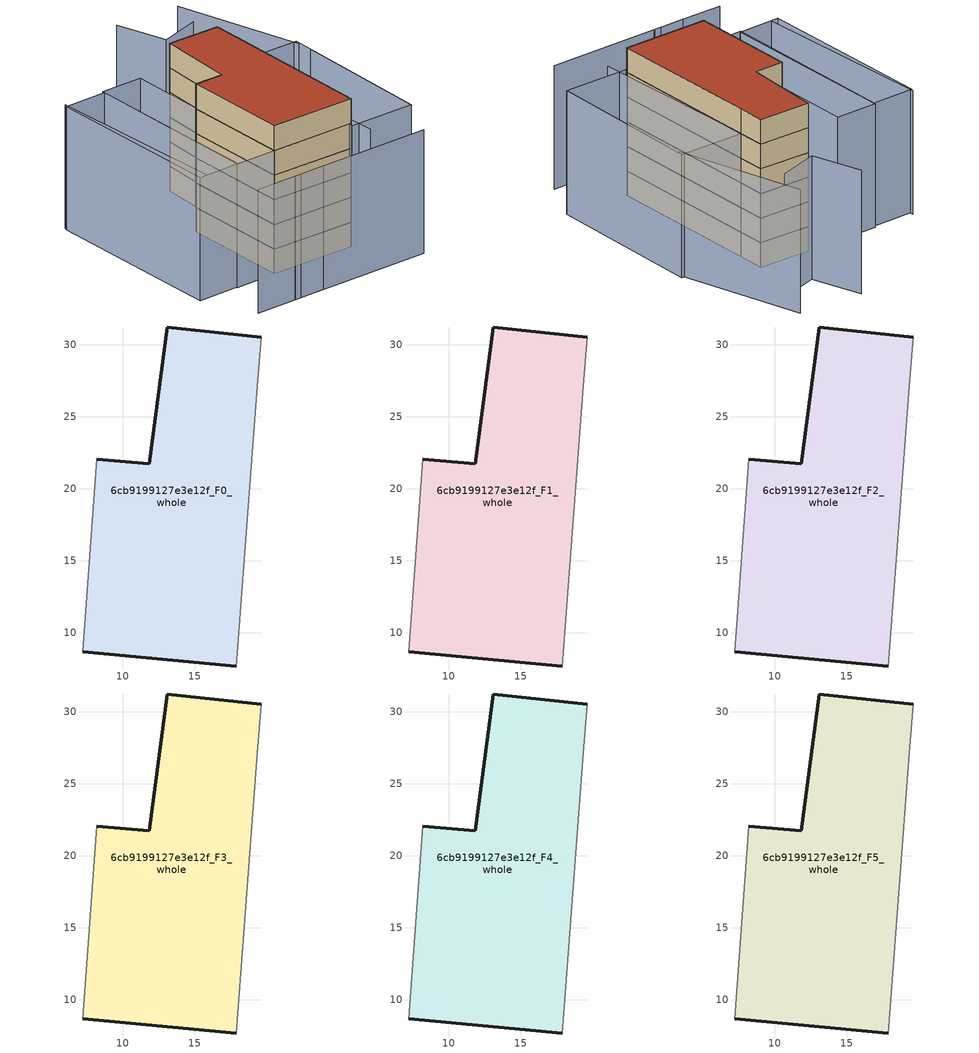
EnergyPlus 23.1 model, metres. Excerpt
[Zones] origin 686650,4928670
6cb9199127e3e12f_F0_whole
 floor ground (EU_floor_Construction): 17.88,7.67 19.36,27.11 19.62,30.51 13.1,31.22 11.84,21.72 8.2,22.02 7.23,8.66 z0
 wall outside (EU_wall_Construction): 17.88,7.67 7.23,8.66 / 8.2,22.02 11.84,21.72 13.1,31.22 19.62,30.51 z0:3
 wall adiabatic (EU_wall_Construction): 7.23,8.66 8.2,22.02 / 19.62,30.51 19.36,27.11 17.88,7.67 z0:3
6cb9199127e3e12f_F1_whole
 floor to 6cb9199127e3e12f_F0_whole (EU_floor_Construction): 17.88,7.67 19.36,27.11 19.62,30.51 13.1,31.22 11.84,21.72 8.2,22.02 7.23,8.66 z3
 wall outside (EU_wall_Construction): 17.88,7.67 7.23,8.66 / 8.2,22.02 11.84,21.72 13.1,31.22 19.62,30.51 z3:6
 wall adiabatic (EU_wall_Construction): 7.23,8.66 8.2,22.02 / 19.62,30.51 19.36,27.11 17.88,7.67 z3:6
6cb9199127e3e12f_F2_whole
 floor to 6cb9199127e3e12f_F1_whole (EU_floor_Construction): 17.88,7.67 19.36,27.11 19.62,30.51 13.1,31.22 11.84,21.72 8.2,22.02 7.23,8.66 z6
 wall outside (EU_wall_Construction): 17.88,7.67 7.23,8.66 / 8.2,22.02 11.84,21.72 13.1,31.22 19.62,30.51 z6:9
 wall adiabatic (EU_wall_Construction): 7.23,8.66 8.2,22.02 / 19.62,30.51 19.36,27.11 17.88,7.67 z6:9
6cb9199127e3e12f_F3_whole
 floor to 6cb9199127e3e12f_F2_whole (EU_floor_Construction): 17.88,7.67 19.36,27.11 19.62,30.51 13.1,31.22 11.84,21.72 8.2,22.02 7.23,8.66 z9
 wall outside (EU_wall_Construction): 17.88,7.67 7.23,8.66 / 8.2,22.02 11.84,21.72 13.1,31.22 19.62,30.51 z9:12
 wall adiabatic (EU_wall_Construction): 7.23,8.66 8.2,22.02 / 19.62,30.51 19.36,27.11 17.88,7.67 z9:12
6cb9199127e3e12f_F4_whole
 floor to 6cb9199127e3e12f_F3_whole (EU_floor_Construction): 17.88,7.67 19.36,27.11 19.62,30.51 13.1,31.22 11.84,21.72 8.2,22.02 7.23,8.66 z12
 wall outside (EU_wall_Construction): 17.88,7.67 7.23,8.66 / 8.2,22.02 11.84,21.72 13.1,31.22 19.62,30.51 z12:15
 wall adiabatic (EU_wall_Construction): 7.23,8.66 8.2,22.02 / 19.62,30.51 19.36,27.11 17.88,7.67 z12:15
6cb9199127e3e12f_F5_whole
 floor to 6cb9199127e3e12f_F4_whole (EU_floor_Construction): 17.88,7.67 19.36,27.11 19.62,30.51 13.1,31.22 11.84,21.72 8.2,22.02 7.23,8.66 z15
 wall outside (EU_wall_Construction): 17.88,7.67 7.23,8.66 / 8.2,22.02 11.84,21.72 13.1,31.22 19.62,30.51 z15:18
 wall adiabatic (EU_wall_Construction): 7.23,8.66 8.2,22.02 / 19.62,30.51 19.36,27.11 17.88,7.67 z15:18
 roof outside (EU_roof_Construction): 19.62,30.51 19.36,27.11 17.88,7.67 7.23,8.66 8.2,22.02 11.84,21.72 13.1,31.22 z18
shading: -0.69,3 5.3,2.49 / 4.5,2.56 8.48,2.24 / 7.62,2.31 22.51,1.09 / 25.71,6.42 27.34,23.88 / 18.35,5.15 19.52,30.52 / -1.37,32.56 -2.21,9.59 / 27.35,25.71 24.25,41.51 / 22.78,37.57 17.55,36.39 / 17.55,36.39 16.13,42.69 / 19.36,27.11 27.57,26.37 / 27.57,26.37 25.77,6.42 / 25.77,6.42 17.56,7.16 / 17.56,7.16 19.36,27.11 / 9.01,31.6 7.23,8.66 / 7.23,8.66 1.98,9.07 / 1.98,9.07 3.76,32.01 / 3.76,32.01 9.01,31.6 / 3.74,31.79 2.15,9.13 / 2.15,9.13 -3.18,9.51 / -3.18,9.51 -1.59,32.17 / -1.59,32.17 3.74,31.79 z0:15
[Building]
EU S2 Campaign: North Axis=0; Terrain=City; Solar Distribution=FullExterior
[Site:Location]
Bologna: Latitude=44.5; Longitude=11.25; Time Zone=1; Elevation=37
[SizingPeriod:WeatherFileDays]
AnnualSizingPeriod: Begin Month=1; Begin Day of Month=1; End Month=12; End Day of Month=31; Day of Week for Start Day=Monday; Use Weather File Daylight Saving Period=No; Use Weather File Rain and Snow Indicators=No
[MATERIAL]
EU_InternalMass_Material: Roughness=MediumRough; Thickness=0.1; Conductivity=1; Density=1800; Specific Heat=900; Thermal Absorptance=0.9; Solar Absorptance=0.7; Visible Absorptance=0.7
[MATERIAL:NOMASS] Roughness=MediumRough; Thermal Absorptance=0.9; Solar Absorptance=0.7; Visible Absorptance=0.7
Name | Thermal Resistance
EU_wall_NoMass | 0.905828
EU_roof_NoMass | 0.37593
EU_floor_NoMass | 0.67114
[CONSTRUCTION]
EU_wall_Construction: EU_wall_NoMass
EU_roof_Construction: EU_roof_NoMass
EU_floor_Construction: EU_floor_NoMass
EU_InternalMass_Construction: EU_InternalMass_Material
[ZONE] Type=1; Multiplier=1; Ceiling Height=autocalculate; Floor Area=autocalculate; Part of Total Floor Area=Yes
Name | Volume
6cb9199127e3e12f_F0_whole | 626.648
6cb9199127e3e12f_F1_whole; 6cb9199127e3e12f_F2_whole; 6cb9199127e3e12f_F3_whole; 6cb9199127e3e12f_F4_whole; 6cb9199127e3e12f_F5_whole | 626.647
[INTERNALMASS] Construction=EU_InternalMass_Construction; Surface Area=208.883
Name | Zone or ZoneList
6cb9199127e3e12f_F0_whole_EU_InternalMass | 6cb9199127e3e12f_F0_whole
6cb9199127e3e12f_F1_whole_EU_InternalMass | 6cb9199127e3e12f_F1_whole
6cb9199127e3e12f_F2_whole_EU_InternalMass | 6cb9199127e3e12f_F2_whole
6cb9199127e3e12f_F3_whole_EU_InternalMass | 6cb9199127e3e12f_F3_whole
6cb9199127e3e12f_F4_whole_EU_InternalMass | 6cb9199127e3e12f_F4_whole
6cb9199127e3e12f_F5_whole_EU_InternalMass | 6cb9199127e3e12f_F5_whole
[OTHEREQUIPMENT] Fuel Type=Electricity; Design Level Calculation Method=Watts/Area; Power per Zone Floor Area=1; Fraction Latent=0; Fraction Radiant=0; Fraction Lost=0; Carbon Dioxide Generation Rate=0; EndUse Subcategory=EU_Step8_InternalGains
Name | Zone or ZoneList or Space or SpaceList | Schedule
EU_Step8_InternalGain_6cb9199127e3e12f_F0_whole_f000 | 6cb9199127e3e12f_F0_whole | EU_Step8_GainSchedule_6cb9199127e3e12f_F0_whole_f000
EU_Step8_InternalGain_6cb9199127e3e12f_F1_whole_f000 | 6cb9199127e3e12f_F1_whole | EU_Step8_GainSchedule_6cb9199127e3e12f_F1_whole_f000
EU_Step8_InternalGain_6cb9199127e3e12f_F2_whole_f000 | 6cb9199127e3e12f_F2_whole | EU_Step8_GainSchedule_6cb9199127e3e12f_F2_whole_f000
EU_Step8_InternalGain_6cb9199127e3e12f_F3_whole_f000 | 6cb9199127e3e12f_F3_whole | EU_Step8_GainSchedule_6cb9199127e3e12f_F3_whole_f000
EU_Step8_InternalGain_6cb9199127e3e12f_F4_whole_f000 | 6cb9199127e3e12f_F4_whole | EU_Step8_GainSchedule_6cb9199127e3e12f_F4_whole_f000
EU_Step8_InternalGain_6cb9199127e3e12f_F5_whole_f000 | 6cb9199127e3e12f_F5_whole | EU_Step8_GainSchedule_6cb9199127e3e12f_F5_whole_f000
[ZONEVENTILATION:DESIGNFLOWRATE] Schedule=EU_AlwaysOn; Design Flow Rate Calculation Method=AirChanges/Hour; Air Changes per Hour=0.73129; Ventilation Type=Natural; Fan Pressure Rise=0; Fan Total Efficiency=1; Constant Term Coefficient=1; Temperature Term Coefficient=0; Velocity Term Coefficient=0; Velocity Squared Term Coefficient=0; Minimum Indoor Temperature=-100; Maximum Indoor Temperature=100; Delta Temperature=-100; Minimum Outdoor Temperature=-100; Maximum Outdoor Temperature=100; Maximum Wind Speed=40
Name | Zone or ZoneList or Space or SpaceList
EU_ConstantAir_6cb9199127e3e12f_F0_whole | 6cb9199127e3e12f_F0_whole
EU_ConstantAir_6cb9199127e3e12f_F1_whole | 6cb9199127e3e12f_F1_whole
EU_ConstantAir_6cb9199127e3e12f_F2_whole | 6cb9199127e3e12f_F2_whole
EU_ConstantAir_6cb9199127e3e12f_F3_whole | 6cb9199127e3e12f_F3_whole
EU_ConstantAir_6cb9199127e3e12f_F4_whole | 6cb9199127e3e12f_F4_whole
EU_ConstantAir_6cb9199127e3e12f_F5_whole | 6cb9199127e3e12f_F5_whole
[HVACTEMPLATE:THERMOSTAT] Constant Heating Setpoint=20; Constant Cooling Setpoint=50
EU_HeatOnly_6cb9199127e3e12f_F0_whole; EU_HeatOnly_6cb9199127e3e12f_F1_whole; EU_HeatOnly_6cb9199127e3e12f_F2_whole; EU_HeatOnly_6cb9199127e3e12f_F3_whole; EU_HeatOnly_6cb9199127e3e12f_F4_whole; EU_HeatOnly_6cb9199127e3e12f_F5_whole
[HVACTEMPLATE:ZONE:IDEALLOADSAIRSYSTEM] System Availability Schedule=EU_AlwaysOn; Maximum Heating Supply Air Temperature=50; Minimum Cooling Supply Air Temperature=13; Maximum Heating Supply Air Humidity Ratio=0.0156; Minimum Cooling Supply Air Humidity Ratio=0.0077; Heating Limit=NoLimit; Cooling Limit=NoLimit; Heating Availability Schedule=EU_AlwaysOn; Cooling Availability Schedule=EU_CoolingOff; Dehumidification Control Type=ConstantSensibleHeatRatio; Cooling Sensible Heat Ratio=0.7; Dehumidification Setpoint=60; Humidification Control Type=None; Humidification Setpoint=30; Outdoor Air Method=None; Outdoor Air Flow Rate per Person=0.00944; Outdoor Air Flow Rate per Zone Floor Area=0; Outdoor Air Flow Rate per Zone=0; Demand Controlled Ventilation Type=None; Outdoor Air Economizer Type=NoEconomizer; Heat Recovery Type=None; Sensible Heat Recovery Effectiveness=0.7; Latent Heat Recovery Effectiveness=0.65
Name | Template Thermostat
6cb9199127e3e12f_F0_whole | EU_HeatOnly_6cb9199127e3e12f_F0_whole
6cb9199127e3e12f_F1_whole | EU_HeatOnly_6cb9199127e3e12f_F1_whole
6cb9199127e3e12f_F2_whole | EU_HeatOnly_6cb9199127e3e12f_F2_whole
6cb9199127e3e12f_F3_whole | EU_HeatOnly_6cb9199127e3e12f_F3_whole
6cb9199127e3e12f_F4_whole | EU_HeatOnly_6cb9199127e3e12f_F4_whole
6cb9199127e3e12f_F5_whole | EU_HeatOnly_6cb9199127e3e12f_F5_whole
[SIZING:ZONE] Zone Cooling Design Supply Air Temperature Input Method=SupplyAirTemperature; Zone Cooling Design Supply Air Temperature=13; Zone Heating Design Supply Air Temperature Input Method=SupplyAirTemperature; Zone Heating Design Supply Air Temperature=50; Zone Cooling Design Supply Air Humidity Ratio=0.008; Zone Heating Design Supply Air Humidity Ratio=0.008; Cooling Design Air Flow Method=DesignDay; Cooling Design Air Flow Rate=0; Cooling Minimum Air Flow per Zone Floor Area=0.000762; Cooling Minimum Air Flow=0; Cooling Minimum Air Flow Fraction=0.2; Heating Design Air Flow Method=DesignDay; Heating Design Air Flow Rate=0; Heating Maximum Air Flow per Zone Floor Area=0.002032; Heating Maximum Air Flow=0.141576; Heating Maximum Air Flow Fraction=0.3; Account for Dedicated Outdoor Air System=No; Dedicated Outdoor Air System Control Strategy=NeutralSupplyAir; Dedicated Outdoor Air Low Setpoint Temperature for Design=autosize; Dedicated Outdoor Air High Setpoint Temperature for Design=autosize; Zone Load Sizing Method=Sensible Load Only No Latent Load; Zone Latent Cooling Design Supply Air Humidity Ratio Input Method=HumidityRatioDifference; Zone Cooling Design Supply Air Humidity Ratio Difference=0.005; Zone Latent Heating Design Supply Air Humidity Ratio Input Method=HumidityRatioDifference; Zone Humidification Design Supply Air Humidity Ratio Difference=0.005
6cb9199127e3e12f_F0_whole; 6cb9199127e3e12f_F1_whole; 6cb9199127e3e12f_F2_whole; 6cb9199127e3e12f_F3_whole; 6cb9199127e3e12f_F4_whole; 6cb9199127e3e12f_F5_whole
[SCHEDULE:CONSTANT]
Name | Hourly Value
EU_AlwaysOn | 1
EU_CoolingOff | 0
[SCHEDULE:FILE] Column Number=1; Rows to Skip at Top=0; Number of Hours of Data=8760; Column Separator=Comma; Interpolate to Timestep=No; Minutes per Item=60; Adjust Schedule for Daylight Savings=Yes
Name | File
EU_Step8_GainSchedule_6cb9199127e3e12f_F0_whole_f000 | ../../schedules/6cb9199127e3e12f/6cb9199127e3e12f_F0_whole_f000_gain.csv
EU_Step8_GainSchedule_6cb9199127e3e12f_F1_whole_f000 | ../../schedules/6cb9199127e3e12f/6cb9199127e3e12f_F1_whole_f000_gain.csv
EU_Step8_GainSchedule_6cb9199127e3e12f_F2_whole_f000 | ../../schedules/6cb9199127e3e12f/6cb9199127e3e12f_F2_whole_f000_gain.csv
EU_Step8_GainSchedule_6cb9199127e3e12f_F3_whole_f000 | ../../schedules/6cb9199127e3e12f/6cb9199127e3e12f_F3_whole_f000_gain.csv
EU_Step8_GainSchedule_6cb9199127e3e12f_F4_whole_f000 | ../../schedules/6cb9199127e3e12f/6cb9199127e3e12f_F4_whole_f000_gain.csv
EU_Step8_GainSchedule_6cb9199127e3e12f_F5_whole_f000 | ../../schedules/6cb9199127e3e12f/6cb9199127e3e12f_F5_whole_f000_gain.csv
